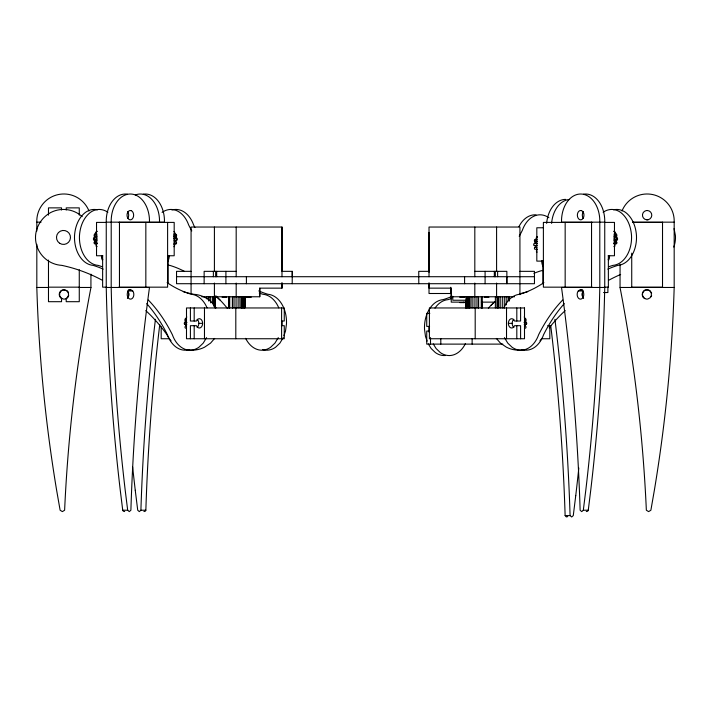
<?xml version="1.0" encoding="UTF-8"?>
<svg xmlns="http://www.w3.org/2000/svg" width="711" height="711" viewBox="0 0 711 711"><rect width="100%" height="100%" fill="white"/><g stroke="black" fill="none" stroke-linecap="round" stroke-linejoin="round"><path stroke-width="1.07" d="M102.633 255.756L102.633 287.164L106.668 287.164M124.692 511.573L123.323 511.227L122.727 510.222L120.266 490.27A1511.284 1068.642 -90 0 1 106.25 287.466L106.259 222.161A27.071 19.144 -90 0 1 127.438 194.174M119.457 287.466L119.457 222.161M145.835 287.164L145.835 222.401M167.609 222.401L167.609 287.164L118.826 287.164M213.38 276.712L213.38 271.344M214.411 296.771L214.411 283.049M214.411 271.344L214.411 227.04M216.677 276.712L216.677 271.344M225.911 271.344L225.911 283.707M229.022 307.961L229.022 296.771M229.715 307.961L229.715 296.771M232.39 307.961L232.39 296.771M232.506 307.961L232.506 296.771M234.035 307.961L234.035 296.771M236.061 307.961L236.043 296.771M236.185 296.771L236.185 283.049M236.185 276.712L236.185 227.04M238.114 307.961L238.114 296.771M240.007 307.961L239.891 296.771M241.367 307.961L241.367 296.771M241.944 307.961L241.944 296.771M242.958 307.961L242.958 296.771M243.18 307.961L243.18 296.771M244.442 307.961L244.442 296.771M201.835 296.771L259.764 296.771L259.764 288.142L281.983 288.142L281.983 282.942L281.983 288.142M281.983 276.712L281.983 227.04L191.072 227.04L191.072 293.607M292.257 276.712L292.257 271.344L281.983 271.344L281.983 227.04M429.017 283.12L429.017 293.501L451.236 293.501L451.236 302.131L466.336 302.131M429.017 272.277L429.017 232.399M450.792 293.501L450.792 287.271M452.791 296.389L452.791 300.246L466.034 300.246M466.034 308.236L466.034 302.131M481.791 308.236L481.791 302.131M542.92 283.867L542.92 261.115M607.896 287.04L607.896 292.532L603.541 292.532M168.56 255.756L168.338 258.164A9.332 6.595 90 0 1 167.68 260.413M167.512 261.71A8.434 5.964 90 0 0 169.262 255.756L169.271 255.64M608.847 255.756L608.625 258.164A9.332 6.595 90 0 1 608.225 259.693M608.749 259.968A8.434 5.964 90 0 0 609.549 255.756L609.558 255.64M575.75 495.638L573.279 515.582L571.68 516.986L570.08 515.582A1543.146 1091.172 -90 0 0 554.918 319.319M561.521 287.466A1543.146 1091.172 90 0 1 580.132 510.222L581.722 511.618L583.322 510.222L585.793 490.27A1511.284 1068.642 90 0 0 599.8 287.466L599.791 222.161A27.071 19.144 90 0 0 580.665 194.014A27.071 19.144 90 0 0 561.53 222.161L604.741 222.161L604.741 287.466A1511.284 1068.642 90 0 1 590.725 490.27L588.273 510.222L587.677 511.227L586.308 511.573M155.433 319.266A1543.146 1091.172 90 0 0 140.902 510.222L139.32 511.618L137.721 510.222L135.25 490.27M159.744 324.572A1543.146 1091.172 90 0 0 145.853 510.222L145.275 511.227L143.906 511.573M283.893 335.752L285.511 331.059L286.489 323.878A27.987 19.792 -90 0 0 267.914 294.274A150.883 106.686 -90 0 1 258.751 290.915M173.928 231.484A1.004 0.711 90 0 1 174.613 232.746L174.355 233.439A1.004 0.711 90 0 0 175.226 234.674L175.91 234.31A1.004 0.711 90 0 1 176.408 236.025L173.955 236.443M206.59 337.627L203.204 343.146L198.92 347.244A27.987 19.792 90 0 1 172.373 334.73A150.883 106.686 -90 0 0 148.67 300.371L148.297 299.989M278.303 337.627L274.917 343.146L270.642 347.244A27.987 19.792 -90 0 1 245.606 338.329M283.254 337.627L279.867 343.146L275.592 347.244A27.987 19.792 -90 0 1 262.475 349.545M97.025 234.23L95.043 234.23A1.004 0.711 -90 0 0 94.35 235.901L94.652 236.185A1.004 0.711 -90 0 1 94.483 238.025L93.923 238.052A1.004 0.711 -90 0 0 93.923 239.989L94.279 239.998A1.004 0.711 -90 0 1 94.634 241.873L94.305 242.131A1.004 0.711 -90 0 0 94.99 243.811L97.274 243.544M524.834 318.892L525.153 318.644A1.004 0.711 -90 0 1 525.829 320.332L525.5 320.59A1.004 0.711 -90 0 0 525.669 322.43M614.366 236.185L616.65 235.901A1.004 0.711 90 0 0 615.957 234.23L613.975 234.23M537.534 243.526L534.201 243.526A1.004 0.711 -90 0 0 534.21 245.464L534.77 245.499A1.004 0.711 -90 0 1 534.939 247.33L534.628 247.597A1.004 0.711 -90 0 0 535.321 249.268L537.294 249.268M214.642 338.418L210.536 343.146L204.484 347.244A27.987 27.987 0 0 1 186.149 349.59M493.701 302.619L490.617 305.73A150.883 106.686 -90 0 0 488.359 308.165M562.703 299.989L562.33 300.371A150.883 106.686 90 0 0 538.627 334.73A27.987 19.792 -90 0 1 512.08 347.244L507.796 343.146L504.41 337.627M580.665 289.804A4.666 3.297 90 0 1 583.767 294.114A4.666 3.297 90 0 1 581.145 299.029L580.283 299.118A4.666 3.297 90 0 1 577.359 295.998A4.666 3.297 90 0 1 578.283 290.977L579.803 289.892L582.638 289.804M490.99 305.357L494.776 301.82M567.742 516.595L566.374 516.941L565.129 515.582A1543.146 1091.172 -90 0 0 550.749 325.691M525.847 322.465L526.024 322.376A1.004 0.711 -90 0 1 526.202 324.358L525.651 324.385A1.004 0.711 -90 0 0 525.482 326.225L525.793 326.482A1.004 0.711 -90 0 1 525.109 328.162M613.931 240.051L617.077 239.989A1.004 0.711 90 0 0 617.077 238.052L616.517 238.025A1.004 0.711 90 0 1 616.348 236.185M173.706 243.909L175.679 243.909A1.004 0.711 90 0 0 176.372 242.229L176.061 241.971A1.004 0.711 90 0 1 176.23 240.131L176.79 240.105A1.004 0.711 90 0 0 176.799 238.158L176.435 238.158A1.004 0.711 90 0 1 175.937 236.443M168.551 255.871L169.262 255.756M608.838 255.871L609.549 255.756M646.859 219.823L648.068 219.735M36.821 231.013L36.821 222.161L41.06 222.161M106.259 222.161L164.454 222.161A27.071 19.144 90 0 0 143.275 194.174M632.826 222.161L674.179 222.161L674.179 287.466A1511.284 1511.284 0 0 1 654.36 490.27L650.885 510.222L648.619 511.618L646.352 510.222A1543.146 1543.146 0 0 0 620.045 287.466L620.072 264.216M106.348 222.401L96.527 222.401L96.527 255.756L102.793 255.756M118.826 222.401L174.186 222.401L174.186 255.756L167.929 255.756M592.174 222.401L543.391 222.401L543.391 287.164L592.174 287.164M604.652 222.401L614.473 222.401L614.473 255.756L608.207 255.756M632.826 222.401L662.519 222.401M543.364 227.769L536.814 227.769L536.814 261.115L543.071 261.115M173.928 234.31L175.91 234.31M94.483 236.105L97.451 236.105M173.44 236.025L176.408 236.025M613.549 236.105L616.517 236.105M94.652 236.185L96.634 236.185M93.923 238.052L97.451 238.025M613.549 238.025L617.077 238.052M173.466 238.158L176.612 238.096M537.045 241.802L534.592 241.385A1.004 0.711 -90 0 1 535.09 239.669L537.072 239.669M94.279 239.998L97.247 239.998M613.753 239.998L616.899 240.051M94.101 240.051L97.069 240.051M173.822 240.105L176.79 240.105M534.592 241.385L537.56 241.385M174.079 241.971L176.23 242.042M94.305 242.131L97.274 242.131M613.726 242.131L616.695 242.131A1.004 0.711 90 0 1 616.01 243.811L613.851 243.74M613.726 243.544L615.833 243.74M95.167 243.74L97.149 243.74M534.21 245.464L537.178 245.464M534.77 247.41L536.921 247.33M191.072 271.344L176.541 271.344L176.541 283.707L534.459 283.707L534.459 271.344L519.928 271.344M236.185 271.344L204.137 271.344L204.137 283.707M429.017 271.344L418.743 271.344L418.797 283.707M474.815 271.344L506.863 271.344L506.863 283.707L506.81 276.712M176.541 276.712L534.459 276.712M48.481 287.164L79.268 287.164M604.332 287.164L608.367 287.164L608.367 255.756M631.732 287.164L662.519 287.164M36.821 244.3L36.821 287.466L48.481 287.466M79.268 287.466L90.928 287.466L90.928 274.179M106.259 287.466L149.47 287.466M561.53 287.466L604.741 287.466M620.072 287.466L674.179 287.466M128.362 289.804L131.197 289.892L132.717 290.977A4.666 3.297 -90 0 1 133.641 295.998A4.666 3.297 -90 0 1 130.717 299.118L129.855 299.029A4.666 3.297 -90 0 1 127.233 294.114A4.666 3.297 -90 0 1 130.335 289.804M132.717 290.977L127.776 290.977A4.666 3.297 -90 0 1 127.385 298.362M578.283 290.977L583.224 290.977A4.666 3.297 90 0 0 583.615 298.362M514.542 296.771L451.236 296.771L451.236 288.142L429.017 288.142L429.017 282.942M222.099 297.234L226.756 297.234M246.548 297.234L251.214 297.234M459.786 297.234L464.452 297.234M484.244 297.234L488.901 297.234M481.347 302.131L495.514 302.131M459.786 302.602L464.452 302.602M429.817 313.329L426.733 313.329L426.733 326.393L429.577 326.393M281.423 321.025L284.267 321.025L284.267 307.961L186.495 307.961L186.495 338.747L284.267 338.747L284.267 325.691L281.423 325.691M185.891 328.162A1.004 0.711 -90 0 1 185.207 326.482L185.518 326.225A1.004 0.711 -90 0 0 185.349 324.385L184.798 324.358A1.004 0.711 -90 0 1 184.976 322.376L186.957 322.376M524.043 322.376L526.024 322.376M198.84 323.354L202.635 323.354M508.365 323.354L512.16 323.354M184.798 324.358L186.771 324.358M524.229 324.358L526.202 324.358M547.666 325.691L549.816 325.691L549.816 338.747L541.515 338.747M429.577 331.05L426.733 331.05L426.733 344.115L502.801 344.115M169.485 338.747L161.184 338.747L161.184 326.776M122.727 510.222L127.678 510.222L129.278 511.618L130.886 510.222A1543.146 1091.172 -90 0 1 149.479 287.466M140.92 510.222L145.871 510.222M583.322 510.222L588.273 510.222M565.129 515.582L570.08 515.582M541.729 260.999L542.449 261.23M101.442 255.64L102.162 255.871M534.388 243.464L534.565 243.526A1.004 0.711 -90 0 0 535.063 241.802M535.09 239.669L535.774 240.034M175.679 243.909L175.19 243.535A1.004 0.711 90 0 0 174.391 245.011L174.568 245.455A1.004 0.711 90 0 1 173.875 246.708M616.695 242.131L616.366 241.873A1.004 0.711 90 0 1 616.721 239.998M216.224 296.451L220.01 299.989M215.726 295.776L220.383 300.371A150.883 106.686 -90 0 1 227.449 308.458M496.358 338.418L500.464 343.146L506.516 347.244A27.987 27.987 0 0 0 524.851 349.59M186.166 318.892L185.847 318.644A1.004 0.711 -90 0 0 185.171 320.332L185.5 320.59A1.004 0.711 -90 0 1 185.331 322.43M433.257 343.911L436.083 348.514L440.358 352.603A27.987 19.792 -90 0 0 465.394 343.689M428.315 343.911L431.133 348.514L435.408 352.603A27.987 19.792 -90 0 0 445.45 355.509M427.107 341.111L425.489 336.419L424.511 329.246A27.987 19.792 -90 0 1 443.086 299.642A150.883 106.686 -90 0 0 452.249 296.283M674.064 228.587L675.45 235.759A27.987 27.987 0 0 1 673.788 247.073M127.678 510.222L125.207 490.27A1511.284 1068.642 -90 0 1 111.2 287.466L111.209 222.161A27.071 19.144 -90 0 1 130.335 194.014A27.071 19.144 -90 0 1 149.47 222.161M542.44 261.115L542.662 263.532A9.332 6.595 -90 0 0 543.32 265.781M102.153 255.756L102.375 258.164A9.332 6.595 -90 0 0 102.775 259.693M662.519 222.161L662.519 287.466M631.732 253.134L631.732 287.466M591.543 222.161L591.543 287.466M565.165 222.401L565.165 287.164M520.594 307.961L520.594 321.025L514.524 321.025A4.666 3.297 -90 0 0 509.547 319.781A4.666 3.297 -90 0 0 509.547 326.927A4.666 3.297 -90 0 0 514.524 325.691L520.594 325.691L520.594 338.747M519.928 294.656L519.928 227.04L429.017 227.04L429.017 276.712M516.808 307.961L516.808 321.025M516.808 325.691L516.808 338.747M509.369 296.771L509.369 300.842M509.192 296.771L509.192 300.842M508.098 296.771L508.098 300.842M506.525 307.961L506.525 338.747M506.143 296.771L506.214 304.912M504.303 296.771L504.277 307.961M502.33 296.771L502.268 307.961M500.197 296.771L500.197 307.961M498.589 296.771L498.589 307.961M497.62 271.344L497.62 276.712M497.647 296.771L497.647 307.961M496.953 296.771L496.953 307.961M496.589 227.04L496.589 271.344M496.589 283.049L496.589 296.771M495.345 271.344L495.345 276.712M495.371 296.771L495.371 307.961M494.323 271.344L494.323 276.712M486.573 296.771L486.573 297.234M485.089 271.344L485.089 283.707M481.978 296.771L481.978 307.961M481.782 296.771L481.782 307.961M481.285 296.771L481.285 307.961M478.61 296.771L478.61 307.961M478.494 296.771L478.494 307.961M476.965 296.771L476.965 307.961M475.197 307.961L475.197 338.747M474.957 296.771L474.939 307.961M474.815 227.04L474.815 276.712M474.815 283.049L474.815 296.771M472.886 296.771L472.886 307.961M472.131 338.614L472.131 344.115M471.109 296.771L470.993 307.961M469.633 296.771L469.633 307.961M469.056 296.771L469.056 307.961M468.042 296.771L468.042 307.961M467.82 296.771L467.82 307.961M466.558 296.771L466.558 307.961M466.025 296.771L466.025 307.961M464.594 276.712L464.594 283.707M463.768 296.771L463.768 297.234M463.768 302.131L463.768 302.602M460.47 296.771L460.47 297.234M440.802 338.614L440.802 344.115M430.519 337.583L430.519 344.115M428.929 326.527L428.929 332.019M292.257 271.344L292.203 283.707M282.071 321.159L282.071 325.558M281.6 307.961L281.6 338.747M259.764 288.142L259.764 296.771M250.53 296.771L250.53 297.234M247.232 296.771L247.232 297.234M246.406 276.712L246.406 283.707M235.803 307.961L235.803 338.747M224.427 296.771L224.427 297.234M215.655 271.344L215.655 276.712M215.38 296.771L215.38 307.961M215.131 296.771L215.086 307.961M213.869 296.771L213.869 305.926M213.682 296.771L213.682 305.926M212.58 296.771L212.58 303.89M210.643 296.771L210.723 302.877M208.803 296.771L208.803 300.842M208.776 296.771L208.776 300.842M206.83 296.771L206.777 298.807M204.475 307.961L204.475 338.747M194.192 307.961L194.192 321.025M194.192 325.691L194.192 338.747M190.406 307.961L190.406 321.025L196.476 321.025A4.666 3.297 -90 0 1 201.453 319.781A4.666 3.297 -90 0 1 201.453 326.927A4.666 3.297 -90 0 1 196.476 325.691L190.406 325.691L190.406 338.747M168.08 255.756L168.08 282.836M79.268 215.14L79.268 207.87L66.212 207.87L66.212 210.021M79.268 269.753L79.268 301.695L66.212 301.695L66.212 298.469A4.666 4.666 0 0 0 67.447 291.439A4.666 4.666 0 0 0 60.302 291.439A4.666 4.666 0 0 0 61.546 298.469L61.546 301.695L48.481 301.695L48.481 260.084M61.546 210.021L61.546 207.87L48.481 207.87L48.481 215.14M135.303 194.983A27.071 19.144 90 0 1 159.504 222.161M135.259 490.27A1511.284 1068.642 90 0 1 132.637 466.896M259.275 293.074A150.883 106.686 -90 0 0 262.963 294.274A27.987 19.792 -90 0 1 278.774 307.863M174.639 232.79A6.994 4.95 -90 0 1 175.368 234.301M175.786 236.025A6.994 4.95 -90 0 1 175.875 237.847M191.792 230.933A150.883 106.686 -90 0 1 188.637 224.907A27.987 19.792 -90 0 0 162.081 212.402M167.707 265.043A27.987 19.792 -90 0 0 169.76 265.372A150.883 106.686 -90 0 1 184.309 271.282M171.911 210.012A27.987 19.792 -90 0 1 193.588 224.907A150.883 106.686 -90 0 0 194.912 227.52M543.488 267.078A8.434 5.964 -90 0 1 541.738 261.115M537.125 252.076A1.004 0.711 -90 0 1 536.432 250.814L536.609 250.37A1.004 0.711 -90 0 0 536.494 249.161M536.316 239.936A1.004 0.711 -90 0 0 536.645 238.807L536.387 238.105A1.004 0.711 -90 0 1 537.072 236.843M546.652 223.378A27.071 19.144 -90 0 1 565.672 199.382M551.603 223.378A27.071 19.144 -90 0 1 569.6 199.418M578.807 468.007A1511.284 1068.642 -90 0 1 575.741 495.638M429.533 332.019A4.666 3.297 -90 0 1 429.009 331.05M451.725 298.433A150.883 106.686 -90 0 1 448.037 299.642A27.987 19.792 -90 0 0 434.99 308.112M535.125 243.215A6.994 4.95 -90 0 1 535.214 241.393M535.632 239.66A6.994 4.95 -90 0 1 537.338 236.959M519.208 236.292A150.883 106.686 -90 0 0 522.363 230.275A27.987 19.792 -90 0 1 548.919 217.762M543.293 270.402A27.987 19.792 -90 0 1 541.24 270.731A150.883 106.686 -90 0 0 533.89 273.326M518.932 226.676A27.987 19.792 -90 0 1 536.005 214.838M90.955 287.466A1543.146 1543.146 0 0 0 64.621 510.222L62.381 511.618L60.115 510.222L56.631 490.27A1511.284 1511.284 0 0 1 36.812 287.466M68.709 295.412A4.666 4.666 0 0 1 64.408 299.118L63.199 299.029A4.666 4.666 0 0 1 63.874 289.804L67.252 290.977A4.666 4.666 0 0 1 68.576 292.994M36.821 222.161A27.071 27.071 0 0 1 88.999 210.989M183.242 291.679A150.883 150.883 0 0 0 193.632 294.274A27.987 27.987 0 0 1 215.993 307.863M171.031 340.782A27.987 27.987 0 0 1 166.934 334.73A150.883 150.883 0 0 0 145.791 310.609M82.209 216.633A27.987 27.987 0 0 0 50.961 212.402C42.225 216.962 36.305 225.938 35.55 235.759A27.987 27.987 0 0 0 61.821 265.372A150.883 150.883 0 0 1 101.922 280.054M127.589 211.682A4.666 3.297 -90 0 1 127.722 218.464M127.722 291.137A4.666 3.297 -90 0 1 127.722 297.731M102.251 259.968A8.434 5.964 -90 0 1 101.451 255.756M97.043 231.466A1.004 0.711 -90 0 0 96.163 232.684L96.341 233.128A1.004 0.711 -90 0 1 96.225 234.346M96.003 243.544A1.004 0.711 -90 0 1 96.332 244.682L96.065 245.375A1.004 0.711 -90 0 0 97.105 246.513M197.187 319.319A4.666 3.297 -90 0 1 197.187 327.398M167.112 282.623A150.883 106.686 -90 0 0 191.25 294.274A27.987 19.792 -90 0 1 207.061 307.863M185.642 325.345A6.994 4.95 -90 0 1 185.224 323.612M185.127 321.79A6.994 4.95 -90 0 1 185.375 320.003M185.935 318.359A6.994 4.95 -90 0 1 186.789 316.982M107.876 212.26A27.987 19.792 -90 0 0 90.368 212.402C83.205 217.922 80.023 226.987 79.463 235.759A27.987 19.792 -90 0 0 98.038 265.372A150.883 106.686 90 0 1 101.735 266.572M103.166 269.122A150.883 106.686 90 0 0 93.097 265.372A27.987 19.792 90 0 1 74.522 235.759C75.082 226.987 78.254 217.922 85.418 212.402A27.987 19.792 90 0 1 97.514 209.816M189.09 349.625A27.987 19.792 90 0 1 167.423 334.73A150.883 106.686 90 0 0 146.724 303.633M95.523 242.078A6.994 4.95 -90 0 1 94.794 240.558M94.376 238.834A6.994 4.95 -90 0 1 97.007 231.173M583.278 218.437A4.666 3.297 90 0 1 583.411 211.656M583.278 297.731A4.666 3.297 90 0 1 583.278 291.137M613.957 231.466A1.004 0.711 90 0 1 614.837 232.684L614.66 233.128A1.004 0.711 90 0 0 614.775 234.346M614.997 243.544A1.004 0.711 90 0 0 614.668 244.682L614.935 245.375A1.004 0.711 90 0 1 613.895 246.513M583.562 194.174A27.071 19.144 90 0 1 604.741 222.161M513.813 327.398A4.666 3.297 -90 0 1 513.813 319.319M543.888 282.623A150.883 106.686 90 0 1 519.75 294.274A27.987 19.792 90 0 0 503.939 307.863M524.211 316.982A6.994 4.95 -90 0 1 525.065 318.359M525.625 320.003A6.994 4.95 -90 0 1 525.873 321.79M525.776 323.612A6.994 4.95 -90 0 1 525.358 325.345M603.124 212.26A27.987 19.792 90 0 1 620.632 212.402C627.795 217.922 630.977 226.987 631.537 235.759A27.987 19.792 90 0 1 612.962 265.372A150.883 106.686 -90 0 0 609.265 266.572M607.834 269.122A150.883 106.686 -90 0 1 617.903 265.372A27.987 19.792 -90 0 0 636.478 235.759C635.918 226.987 632.746 217.922 625.582 212.402A27.987 19.792 -90 0 0 613.486 209.816M521.91 349.625A27.987 19.792 -90 0 0 543.577 334.73A150.883 106.686 -90 0 1 564.276 303.633M613.993 231.173A6.994 4.95 90 0 1 616.624 238.834M616.206 240.558A6.994 4.95 90 0 1 615.477 242.078M651.632 295.643A4.666 4.666 0 0 1 651.16 296.763M644.788 298.469A4.666 4.666 0 0 1 643.419 291.59A4.666 4.666 0 0 1 650.423 291.137M651.16 292.097A4.666 4.666 0 0 1 651.632 293.225M622.001 210.989A27.071 27.071 0 0 1 674.179 222.161M527.758 291.679A150.883 150.883 0 0 1 519.457 293.812M541.915 338.329A27.987 27.987 0 0 1 539.969 340.782M549.194 327.869A150.883 150.883 0 0 1 565.209 310.609M609.078 280.054A150.883 150.883 0 0 1 620.65 274.455M229.218 296.771L229.218 307.961L229.209 296.771M244.975 296.771L244.975 307.961L244.966 296.771M644.761 290.292L643.748 290.977A4.666 4.666 0 0 0 646.592 299.118L647.801 299.029A4.666 4.666 0 0 0 647.126 289.804L644.761 290.292M580.851 210.509L579.989 210.598A4.666 3.297 90 0 0 577.376 215.504A4.666 3.297 90 0 0 580.478 219.823L581.331 219.735A4.666 3.297 90 0 0 583.953 214.82A4.666 3.297 90 0 0 580.851 210.509M647.392 210.509L646.175 210.598A4.666 4.666 0 0 0 643.384 217.957A4.666 4.666 0 0 0 651.232 217.37A4.666 4.666 0 0 0 647.392 210.509M524.505 307.961L429.4 307.961L429.4 338.747L524.505 338.747L524.505 307.961M131.011 210.598L130.149 210.509A4.666 3.297 -90 0 0 127.047 214.82A4.666 3.297 -90 0 0 129.669 219.735L130.522 219.823A4.666 3.297 -90 0 0 133.624 215.504A4.666 3.297 -90 0 0 131.011 210.598M59.635 243.269A6.994 6.994 0 0 0 70.469 237.847A6.994 6.994 0 0 0 60.355 231.173A6.994 6.994 0 0 0 59.635 243.269"/></g></svg>
